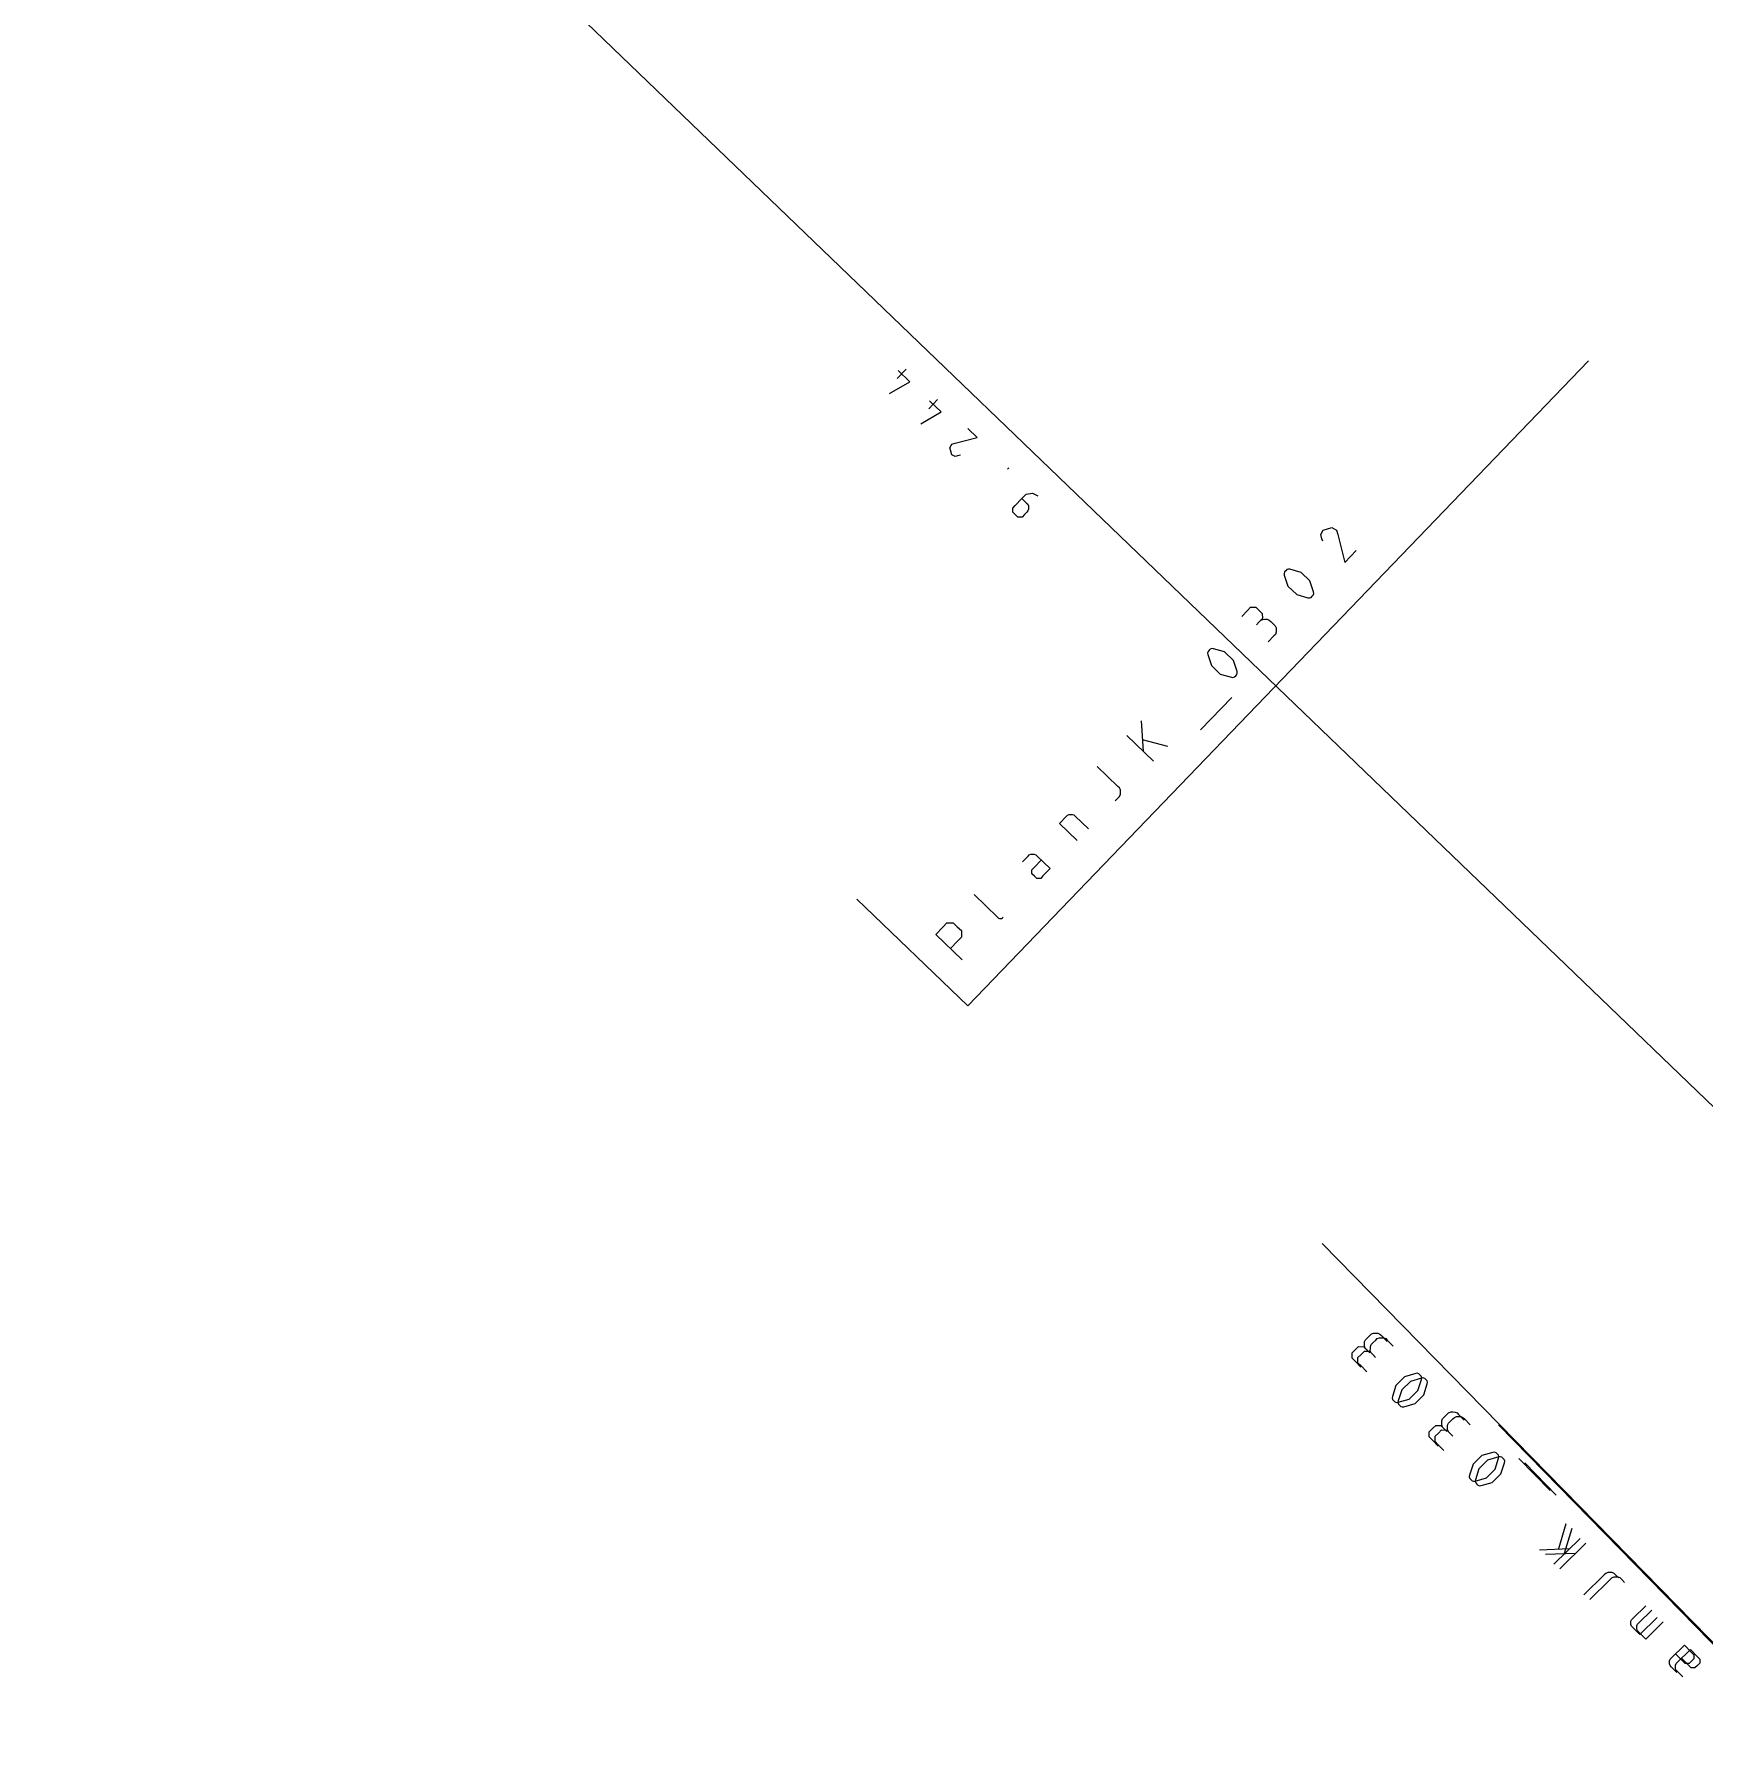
# Model space of a CAD drawing. Header units: metres. Extents: x 2680825 to 2680948, y 1252357 to 1252484.
# Drawn here: x 2680849.89 to 2680855.52, y 1252382.76 to 1252388.48 of the extents above; entities that cross this region are included whole.
import ezdxf

# ---------------------------------------------------------------- set-up
doc = ezdxf.new("R2010")
doc.units = ezdxf.units.M
doc.layers.add('0_BemassungAdo', color=5, linetype='Continuous', lineweight=0)
doc.layers.add('Bemaßung', color=7, linetype='Continuous', lineweight=13)
doc.layers.add('etappierung', color=7, linetype='Continuous')
doc.layers.get('0_BemassungAdo').off()

# ---------------------------------------------------------------- blocks, each defined once
blk = doc.blocks.new('asdölkfasdiouhqreq')
at = {"layer": 'Bemaßung'}
for p, q in [((14.1449, 46.779), (14.1494, 46.8333)), ((14.0707, 46.807), (14.1449, 46.779)), ((14.1263, 46.8188), (14.1698, 46.8153)), ((14.0586, 46.6604), (14.1329, 46.6324)), ((14.1143, 46.6722), (14.1577, 46.6686)), ((14.1329, 46.6324), (14.1373, 46.6867)), ((14.0435, 46.5144), (14.0504, 46.5243)), ((14.046, 46.5009), (14.0435, 46.5144)), ((14.0559, 46.494), (14.046, 46.5009)), ((14.0504, 46.5243), (14.0572, 46.5342)), ((14.0611, 46.4906), (14.0559, 46.494)), ((14.0572, 46.5342), (14.0708, 46.5367)), ((14.0708, 46.5367), (14.0807, 46.5298)), ((14.0807, 46.5298), (14.1425, 46.4839)), ((14.1425, 46.4839), (14.1461, 46.5274)), ((14.1305, 46.3373), (14.125, 46.3377)), ((14.0215, 46.2084), (14.0224, 46.2204)), ((14.0304, 46.1979), (14.0215, 46.2084)), ((14.0224, 46.2204), (14.0234, 46.2324)), ((14.0234, 46.2324), (14.034, 46.2413)), ((14.034, 46.2413), (14.046, 46.2404)), ((14.046, 46.2404), (14.0785, 46.2377)), ((14.0691, 46.2011), (14.0647, 46.1974)), ((14.0735, 46.2048), (14.0691, 46.2011)), ((14.0763, 46.2102), (14.0735, 46.2048)), ((14.0768, 46.2159), (14.0763, 46.2102)), ((14.0785, 46.2377), (14.0768, 46.2159)), ((14.0785, 46.2377), (14.0987, 46.236)), ((14.0987, 46.236), (14.1153, 46.2213)), ((14.1153, 46.2213), (14.1193, 46.2015)), ((14.0424, 46.1969), (14.0304, 46.1979)), ((14.0532, 46.196), (14.0424, 46.1969)), ((14.059, 46.1955), (14.0532, 46.196)), ((14.0647, 46.1974), (14.059, 46.1955)), ((12.7469, 45.411), (12.757, 45.5345)), ((12.757, 45.5345), (12.7913, 45.5317)), ((12.7913, 45.5317), (12.8103, 45.5301)), ((12.8103, 45.5301), (12.8244, 45.5135)), ((12.8244, 45.5135), (12.8228, 45.4946)), ((12.9423, 45.5193), (12.9332, 45.4095)), ((12.7857, 45.4631), (12.7514, 45.4659)), ((12.8046, 45.4615), (12.7857, 45.4631)), ((12.8213, 45.4756), (12.8046, 45.4615)), ((12.8228, 45.4946), (12.8213, 45.4756)), ((13.131, 45.4623), (13.1584, 45.4601)), ((13.1584, 45.4601), (13.1639, 45.4596)), ((13.1639, 45.4596), (13.169, 45.457)), ((13.169, 45.457), (13.1725, 45.4528)), ((13.5313, 45.3742), (13.5392, 45.4702)), ((13.6731, 45.3349), (13.6832, 45.4584)), ((12.9332, 45.4095), (12.9329, 45.4059)), ((12.9329, 45.4059), (12.9341, 45.4023)), ((12.9341, 45.4023), (12.9365, 45.3995)), ((12.9365, 45.3995), (12.9388, 45.3967)), ((13.1181, 45.3898), (13.1191, 45.4011)), ((13.1191, 45.4011), (13.12, 45.4125)), ((13.12, 45.4125), (13.13, 45.421)), ((13.13, 45.421), (13.1413, 45.42)), ((13.1413, 45.42), (13.1756, 45.4172)), ((13.1773, 45.4378), (13.1722, 45.376)), ((13.1725, 45.4528), (13.176, 45.4487)), ((13.176, 45.4487), (13.1778, 45.4432)), ((13.1778, 45.4432), (13.1773, 45.4378)), ((13.3026, 45.3653), (13.3094, 45.4477)), ((13.3094, 45.4477), (13.3437, 45.4448)), ((13.3437, 45.4448), (13.3491, 45.4444)), ((13.3491, 45.4444), (13.3542, 45.4418)), ((13.3542, 45.4418), (13.3577, 45.4376)), ((13.3626, 45.4226), (13.3575, 45.3608)), ((13.3577, 45.4376), (13.3613, 45.4334)), ((13.3613, 45.4334), (13.363, 45.428)), ((13.363, 45.428), (13.3626, 45.4226)), ((13.7518, 45.4527), (13.677, 45.3829)), ((13.7417, 45.3292), (13.7053, 45.4092)), ((14.0669, 45.4199), (14.0458, 45.3871)), ((14.0705, 45.424), (14.0669, 45.4199)), ((14.0758, 45.4261), (14.0705, 45.424)), ((14.0812, 45.4256), (14.0758, 45.4261)), ((14.0866, 45.4252), (14.0812, 45.4256)), ((14.0914, 45.4222), (14.0866, 45.4252)), ((14.0943, 45.4177), (14.0914, 45.4222)), ((14.1098, 45.3818), (14.0943, 45.4177)), ((14.239, 45.4127), (14.2664, 45.4104)), ((14.2664, 45.4104), (14.2816, 45.4092)), ((14.2816, 45.4092), (14.2928, 45.3959)), ((12.9388, 45.3967), (12.9422, 45.395)), ((12.9422, 45.395), (12.9458, 45.3947)), ((13.1266, 45.3798), (13.1181, 45.3898)), ((13.1379, 45.3789), (13.1266, 45.3798)), ((13.1722, 45.376), (13.1379, 45.3789)), ((13.4878, 45.3501), (13.5016, 45.349)), ((13.5016, 45.349), (13.5088, 45.3484)), ((13.5088, 45.3484), (13.5161, 45.3507)), ((13.5161, 45.3507), (13.5216, 45.3554)), ((13.5216, 45.3554), (13.5272, 45.3601)), ((13.5272, 45.3601), (13.5307, 45.3669)), ((13.5307, 45.3669), (13.5313, 45.3742)), ((14.0458, 45.3871), (14.0424, 45.3459)), ((14.0424, 45.3459), (14.0579, 45.3101)), ((14.0853, 45.3079), (14.1064, 45.3407)), ((14.1064, 45.3407), (14.1098, 45.3818)), ((14.2482, 45.3567), (14.2619, 45.3555)), ((14.2771, 45.3543), (14.2619, 45.3555)), ((14.2619, 45.3555), (14.2692, 45.3549)), ((14.2692, 45.3549), (14.2759, 45.3515)), ((14.2759, 45.3515), (14.2806, 45.3459)), ((14.2903, 45.3656), (14.2771, 45.3543)), ((14.2806, 45.3459), (14.2854, 45.3403)), ((14.2854, 45.3403), (14.2877, 45.3331)), ((14.2916, 45.3807), (14.2903, 45.3656)), ((14.2928, 45.3959), (14.2916, 45.3807)), ((14.4162, 45.3567), (14.4129, 45.3155)), ((14.4374, 45.3895), (14.4162, 45.3567)), ((14.441, 45.3935), (14.4374, 45.3895)), ((14.4462, 45.3956), (14.441, 45.3935)), ((14.4516, 45.3952), (14.4462, 45.3956)), ((14.457, 45.3947), (14.4516, 45.3952)), ((14.4619, 45.3918), (14.457, 45.3947)), ((14.4648, 45.3872), (14.4619, 45.3918)), ((14.4803, 45.3514), (14.4648, 45.3872)), ((14.4769, 45.3102), (14.4803, 45.3514)), ((14.6078, 45.3616), (14.612, 45.3682)), ((14.612, 45.3682), (14.6207, 45.3807)), ((14.6207, 45.3807), (14.6378, 45.3838)), ((14.6378, 45.3838), (14.6503, 45.3752)), ((14.6503, 45.3752), (14.6628, 45.3665)), ((14.6659, 45.3493), (14.6573, 45.3368)), ((14.6628, 45.3665), (14.6659, 45.3493)), ((14.0579, 45.3101), (14.0607, 45.3056)), ((14.0607, 45.3056), (14.0656, 45.3026)), ((14.0656, 45.3026), (14.071, 45.3021)), ((14.071, 45.3021), (14.0764, 45.3017)), ((14.0764, 45.3017), (14.0817, 45.3038)), ((14.0817, 45.3038), (14.0853, 45.3079)), ((14.2563, 45.2869), (14.2288, 45.2892)), ((14.2635, 45.2863), (14.2563, 45.2869)), ((14.2708, 45.2886), (14.2635, 45.2863)), ((14.2763, 45.2934), (14.2708, 45.2886)), ((14.2819, 45.2981), (14.2763, 45.2934)), ((14.2854, 45.3048), (14.2819, 45.2981)), ((14.286, 45.3121), (14.2854, 45.3048)), ((14.2871, 45.3258), (14.286, 45.3121)), ((14.2877, 45.3331), (14.2871, 45.3258)), ((14.4129, 45.3155), (14.4283, 45.2797)), ((14.4558, 45.2774), (14.4769, 45.3102)), ((14.6573, 45.3368), (14.5993, 45.2587)), ((13.8549, 45.2785), (14.0059, 45.2661)), ((14.4283, 45.2797), (14.4312, 45.2751)), ((14.4312, 45.2751), (14.4361, 45.2721)), ((14.4361, 45.2721), (14.4415, 45.2717)), ((14.4415, 45.2717), (14.4469, 45.2712)), ((14.4469, 45.2712), (14.4522, 45.2734)), ((14.4522, 45.2734), (14.4558, 45.2774)), ((14.5993, 45.2587), (14.6542, 45.2542)), ((12.5322, 43.5029), (12.5353, 43.5303)), ((12.5353, 43.5303), (12.537, 43.5454)), ((12.5358, 43.5053), (12.5374, 43.5204)), ((12.537, 43.5454), (12.5506, 43.5563)), ((12.5374, 43.5204), (12.5511, 43.5313)), ((12.5506, 43.5563), (12.5657, 43.5546)), ((12.5511, 43.5313), (12.5662, 43.5296)), ((12.5657, 43.5546), (12.5808, 43.5529)), ((12.5662, 43.5296), (12.5813, 43.5279)), ((12.5808, 43.5529), (12.5917, 43.5392)), ((12.5813, 43.5279), (12.5922, 43.5143)), ((12.5884, 43.5104), (12.59, 43.5241)), ((12.5917, 43.5392), (12.59, 43.5241)), ((12.59, 43.5241), (12.5908, 43.5314)), ((12.5922, 43.5143), (12.5905, 43.4992)), ((12.5908, 43.5314), (12.5945, 43.538)), ((12.5913, 43.5064), (12.595, 43.5131)), ((12.5945, 43.538), (12.6002, 43.5426)), ((12.595, 43.5131), (12.6007, 43.5176)), ((12.6002, 43.5426), (12.6059, 43.5471)), ((12.6007, 43.5176), (12.6064, 43.5222)), ((12.6059, 43.5471), (12.6132, 43.5492)), ((12.6064, 43.5222), (12.6137, 43.5243)), ((12.6132, 43.5492), (12.6204, 43.5484)), ((12.6137, 43.5243), (12.6209, 43.5235)), ((12.6204, 43.5484), (12.6341, 43.5469)), ((12.6209, 43.5235), (12.6346, 43.5219)), ((12.6341, 43.5469), (12.6414, 43.5461)), ((12.6346, 43.5219), (12.6419, 43.5211)), ((12.6414, 43.5461), (12.648, 43.5424)), ((12.6419, 43.5211), (12.6485, 43.5175)), ((12.648, 43.5424), (12.6526, 43.5367)), ((12.6485, 43.5175), (12.653, 43.5118)), ((12.6526, 43.5367), (12.6571, 43.531)), ((12.653, 43.5118), (12.6576, 43.506)), ((12.6584, 43.5164), (12.6553, 43.4891)), ((12.6571, 43.531), (12.6592, 43.5237)), ((12.6592, 43.5237), (12.6584, 43.5164)), ((12.5327, 43.478), (12.5358, 43.5053)), ((12.5889, 43.4855), (12.5905, 43.4992)), ((12.5905, 43.4992), (12.5913, 43.5064)), ((12.6589, 43.4915), (12.6558, 43.4641)), ((12.6576, 43.506), (12.6597, 43.4988)), ((12.6597, 43.4988), (12.6589, 43.4915)), ((12.5145, 43.3456), (12.5139, 43.3402)), ((12.5139, 43.3402), (12.5158, 43.3349)), ((12.5151, 43.351), (12.5145, 43.3456)), ((12.5182, 43.3558), (12.5151, 43.351)), ((12.5229, 43.3585), (12.5182, 43.3558)), ((12.5591, 43.3729), (12.5229, 43.3585)), ((12.5597, 43.3479), (12.5234, 43.3335)), ((12.6002, 43.3683), (12.5591, 43.3729)), ((12.6007, 43.3433), (12.5597, 43.3479)), ((12.6323, 43.3462), (12.6002, 43.3683)), ((12.6329, 43.3212), (12.6007, 43.3433)), ((12.6362, 43.3425), (12.6323, 43.3462)), ((12.6382, 43.3371), (12.6362, 43.3425)), ((12.6376, 43.3317), (12.6382, 43.3371)), ((12.515, 43.3206), (12.5144, 43.3152)), ((12.5144, 43.3152), (12.5164, 43.3099)), ((12.5156, 43.326), (12.515, 43.3206)), ((12.5187, 43.3308), (12.5156, 43.326)), ((12.5158, 43.3349), (12.5198, 43.3311)), ((12.5164, 43.3099), (12.5203, 43.3062)), ((12.5234, 43.3335), (12.5187, 43.3308)), ((12.5198, 43.3311), (12.5519, 43.309)), ((12.5203, 43.3062), (12.5525, 43.2841)), ((12.5519, 43.309), (12.593, 43.3044)), ((12.5525, 43.2841), (12.5935, 43.2795)), ((12.593, 43.3044), (12.6292, 43.3188)), ((12.5935, 43.2795), (12.6298, 43.2939)), ((12.6292, 43.3188), (12.6339, 43.3216)), ((12.6298, 43.2939), (12.6345, 43.2966)), ((12.6368, 43.3175), (12.6329, 43.3212)), ((12.6339, 43.3216), (12.637, 43.3263)), ((12.6345, 43.2966), (12.6376, 43.3014)), ((12.6388, 43.3122), (12.6368, 43.3175)), ((12.637, 43.3263), (12.6376, 43.3317)), ((12.6376, 43.3014), (12.6382, 43.3068)), ((12.6382, 43.3068), (12.6388, 43.3122)), ((12.4937, 43.1609), (12.4954, 43.176)), ((12.4954, 43.176), (12.509, 43.1869)), ((12.509, 43.1869), (12.5241, 43.1852)), ((12.5241, 43.1852), (12.5392, 43.1835)), ((12.5392, 43.1835), (12.5501, 43.1698)), ((12.5501, 43.1698), (12.5484, 43.1547)), ((12.5492, 43.162), (12.5529, 43.1686)), ((12.5529, 43.1686), (12.5586, 43.1732)), ((12.5586, 43.1732), (12.5643, 43.1777)), ((12.5643, 43.1777), (12.5716, 43.1798)), ((12.5716, 43.1798), (12.5788, 43.179)), ((12.5788, 43.179), (12.5925, 43.1775)), ((12.5925, 43.1775), (12.5998, 43.1767)), ((12.5998, 43.1767), (12.6064, 43.173)), ((12.6064, 43.173), (12.611, 43.1673)), ((12.611, 43.1673), (12.6155, 43.1616)), ((12.4906, 43.1335), (12.4937, 43.1609)), ((12.4912, 43.1085), (12.4943, 43.1359)), ((12.4943, 43.1359), (12.496, 43.151)), ((12.496, 43.151), (12.5096, 43.1619)), ((12.5096, 43.1619), (12.5248, 43.1602)), ((12.5248, 43.1602), (12.5399, 43.1585)), ((12.5399, 43.1585), (12.5507, 43.1449)), ((12.5469, 43.141), (12.5484, 43.1547)), ((12.5475, 43.1161), (12.549, 43.1298)), ((12.5484, 43.1547), (12.5492, 43.162)), ((12.5507, 43.1449), (12.549, 43.1298)), ((12.549, 43.1298), (12.5499, 43.137)), ((12.5499, 43.137), (12.5535, 43.1437)), ((12.5535, 43.1437), (12.5592, 43.1482)), ((12.5592, 43.1482), (12.5649, 43.1528)), ((12.5649, 43.1528), (12.5722, 43.1549)), ((12.5722, 43.1549), (12.5795, 43.1541)), ((12.5795, 43.1541), (12.5932, 43.1525)), ((12.5932, 43.1525), (12.6004, 43.1517)), ((12.6004, 43.1517), (12.6071, 43.148)), ((12.6071, 43.148), (12.6116, 43.1423)), ((12.6116, 43.1423), (12.6162, 43.1366)), ((12.6168, 43.147), (12.6137, 43.1197)), ((12.6175, 43.1221), (12.6144, 43.0947)), ((12.6155, 43.1616), (12.6176, 43.1543)), ((12.6162, 43.1366), (12.6183, 43.1293)), ((12.6176, 43.1543), (12.6168, 43.147)), ((12.6183, 43.1293), (12.6175, 43.1221)), ((12.5175, 43.0035), (12.4813, 42.9891)), ((12.5586, 42.9989), (12.5175, 43.0035)), ((12.5907, 42.9768), (12.5586, 42.9989)), ((12.4729, 42.9762), (12.4723, 42.9708)), ((12.4723, 42.9708), (12.4742, 42.9655)), ((12.4735, 42.9816), (12.4729, 42.9762)), ((12.4736, 42.9512), (12.473, 42.9458)), ((12.473, 42.9458), (12.475, 42.9405)), ((12.4766, 42.9864), (12.4735, 42.9816)), ((12.4742, 42.9566), (12.4736, 42.9512)), ((12.4742, 42.9655), (12.4782, 42.9617)), ((12.4773, 42.9614), (12.4742, 42.9566)), ((12.475, 42.9405), (12.4789, 42.9367)), ((12.4813, 42.9891), (12.4766, 42.9864)), ((12.482, 42.9641), (12.4773, 42.9614)), ((12.4782, 42.9617), (12.5103, 42.9396)), ((12.4789, 42.9367), (12.5111, 42.9147)), ((12.5182, 42.9785), (12.482, 42.9641)), ((12.5103, 42.9396), (12.5514, 42.935)), ((12.5593, 42.9739), (12.5182, 42.9785)), ((12.5514, 42.935), (12.5876, 42.9494)), ((12.5914, 42.9518), (12.5593, 42.9739)), ((12.5876, 42.9494), (12.5923, 42.9522)), ((12.5947, 42.9731), (12.5907, 42.9768)), ((12.5954, 42.9481), (12.5914, 42.9518)), ((12.5923, 42.9522), (12.5954, 42.9569)), ((12.5966, 42.9677), (12.5947, 42.9731)), ((12.5954, 42.9569), (12.596, 42.9623)), ((12.5973, 42.9428), (12.5954, 42.9481)), ((12.596, 42.9623), (12.5966, 42.9677)), ((12.5961, 42.932), (12.5967, 42.9374)), ((12.5967, 42.9374), (12.5973, 42.9428)), ((12.5111, 42.9147), (12.5521, 42.9101)), ((12.5521, 42.9101), (12.5884, 42.9245)), ((12.5884, 42.9245), (12.593, 42.9272)), ((12.593, 42.9272), (12.5961, 42.932)), ((12.6132, 42.7456), (12.6301, 42.8961)), ((12.614, 42.7207), (12.6309, 42.8712)), ((12.4359, 42.6478), (12.5035, 42.571)), ((12.4368, 42.6228), (12.5043, 42.546)), ((12.5591, 42.634), (12.478, 42.6)), ((12.5599, 42.609), (12.4789, 42.575)), ((12.5514, 42.5656), (12.4282, 42.5794)), ((12.5522, 42.5406), (12.4291, 42.5544)), ((12.5078, 42.425), (12.412, 42.4358)), ((12.5151, 42.4242), (12.5078, 42.425)), ((12.5217, 42.4205), (12.5151, 42.4242)), ((12.5263, 42.4148), (12.5217, 42.4205)), ((12.5088, 42.4), (12.413, 42.4108)), ((12.516, 42.3992), (12.5088, 42.4)), ((12.5226, 42.3955), (12.516, 42.3992)), ((12.5272, 42.3898), (12.5226, 42.3955)), ((12.5308, 42.4091), (12.5263, 42.4148)), ((12.5318, 42.3841), (12.5272, 42.3898)), ((12.5306, 42.3809), (12.5321, 42.3945)), ((12.5329, 42.4018), (12.5308, 42.4091)), ((12.5315, 42.3559), (12.533, 42.3696)), ((12.5339, 42.3768), (12.5318, 42.3841)), ((12.5321, 42.3945), (12.5329, 42.4018)), ((12.533, 42.3696), (12.5339, 42.3768)), ((12.4321, 42.2451), (12.4349, 42.25)), ((12.4349, 42.25), (12.4392, 42.2534)), ((12.4392, 42.2534), (12.4435, 42.2569)), ((12.4435, 42.2569), (12.4489, 42.2584)), ((12.4489, 42.2584), (12.4544, 42.2578)), ((12.4544, 42.2578), (12.5159, 42.2509)), ((12.4277, 42.2054), (12.4315, 42.2396)), ((12.5098, 42.1962), (12.4277, 42.2054)), ((12.4287, 42.1804), (12.4325, 42.2146)), ((12.4315, 42.2396), (12.4321, 42.2451)), ((12.4325, 42.2146), (12.4331, 42.22)), ((12.4331, 42.22), (12.4359, 42.225)), ((12.4359, 42.225), (12.4402, 42.2284)), ((12.4402, 42.2284), (12.4445, 42.2319)), ((12.4445, 42.2319), (12.4499, 42.2334)), ((12.4499, 42.2334), (12.4554, 42.2328)), ((12.4554, 42.2328), (12.5169, 42.2259)), ((12.5108, 42.1712), (12.4287, 42.1804)), ((12.4077, 42.0276), (12.4107, 42.0549)), ((12.4088, 42.0025), (12.4118, 42.0299)), ((12.4107, 42.0549), (12.4113, 42.0604)), ((12.4113, 42.0604), (12.4141, 42.0653)), ((12.4118, 42.0299), (12.4124, 42.0353)), ((12.4124, 42.0353), (12.4152, 42.0403)), ((12.4141, 42.0653), (12.4184, 42.0687)), ((12.4152, 42.0403), (12.4195, 42.0437)), ((12.4184, 42.0687), (12.4227, 42.0722)), ((12.4195, 42.0437), (12.4237, 42.0471)), ((12.4227, 42.0722), (12.4281, 42.0737)), ((12.4237, 42.0471), (12.4292, 42.0487)), ((12.4281, 42.0737), (12.4336, 42.0731)), ((12.4292, 42.0487), (12.4346, 42.0481)), ((12.4336, 42.0731), (12.4951, 42.0662)), ((12.4346, 42.0481), (12.4962, 42.0412)), ((12.449, 42.0253), (12.4502, 42.0366)), ((12.4571, 42.0151), (12.449, 42.0253)), ((12.4502, 42.0366), (12.4541, 42.0708)), ((12.4513, 42.0116), (12.4552, 42.0458)), ((12.49, 42.0207), (12.4798, 42.0125)), ((12.4913, 42.032), (12.49, 42.0207)), ((12.4951, 42.0662), (12.4913, 42.032)), ((12.4962, 42.0412), (12.4924, 42.007)), ((12.4501, 42.0003), (12.4513, 42.0116)), ((12.4582, 41.9901), (12.4501, 42.0003)), ((12.4685, 42.0138), (12.4571, 42.0151)), ((12.4696, 41.9888), (12.4582, 41.9901)), ((12.4798, 42.0125), (12.4685, 42.0138)), ((12.4809, 41.9875), (12.4696, 41.9888)), ((12.4911, 41.9957), (12.4809, 41.9875)), ((12.4924, 42.007), (12.4911, 41.9957))]:
    blk.add_line(p, q, dxfattribs=at)
at = {"layer": 'etappierung', "color": 5, "lineweight": 5}
blk.add_line((13.8485, 41.7542), (14.6055, 50.9625), dxfattribs=at)
at = {"layer": 'etappierung', "color": 5, "lineweight": 0}
for p, q in [((12.6385, 45.2986), (12.681, 45.8159)), ((15.6445, 45.0515), (12.6385, 45.2986)), ((12.7724, 43.8671), (12.5151, 41.5734)), ((12.5138, 41.5983), (12.674, 43.021))]:
    blk.add_line(p, q, dxfattribs=at)
blk = doc.blocks.new('A$Cbb9cbaab')
blk.add_blockref('asdölkfasdiouhqreq', (-9.8618, -4.002))

msp = doc.modelspace()

# ---------------------------------------------------------------- block references
at = {"layer": '0_BemassungAdo', "rotation": 50.80316544729117}
msp.add_blockref('A$Cbb9cbaab', (2680883.2876, 1252356.959), dxfattribs=at)

doc.saveas('drawing.dxf')
